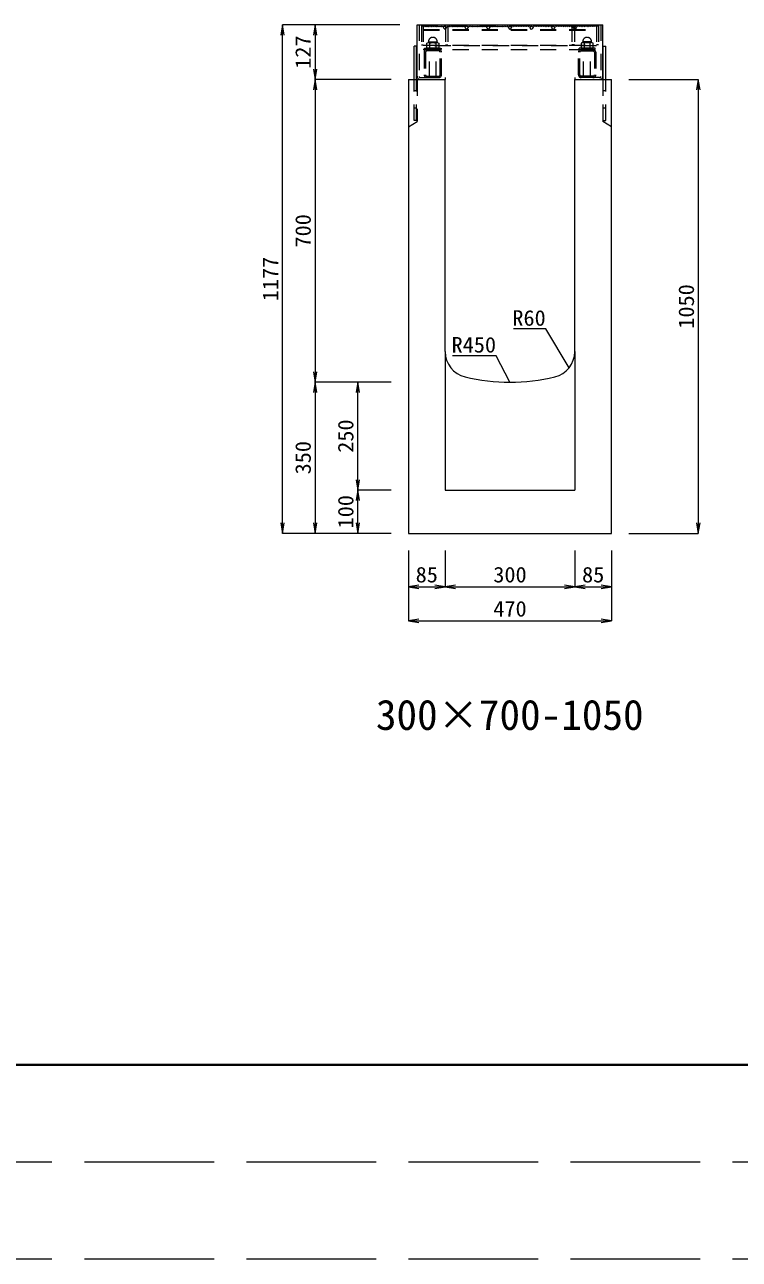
# Model space of a CAD drawing. Units: millimetres at full size. Extents: x -734 to 58102, y 49499 to 87169.
# Drawn here: x 9187 to 10840, y 52708 to 55565 of the extents above; entities that cross this region are included whole.
import ezdxf
from ezdxf.enums import TextEntityAlignment as Align

# ---------------------------------------------------------------- set-up
doc = ezdxf.new("R2010")
doc.units = ezdxf.units.MM
doc.header["$LTSCALE"] = 50
doc.linetypes.add('DASHED', pattern=[7.5, 6, -1.5])
doc.linetypes.add('USER1', pattern=[1.35, 0.75, -0.6])
doc.layers.add('0_2', color=7, linetype='Continuous')
for name, color, linetype, lineweight in [('図枠', 7, 'Continuous', 5), ('寸法線', 7, 'Continuous', 13), ('引出線', 4, 'Continuous', 13), ('本体', 2, 'Continuous', 20), ('ｸﾞﾚｰﾁﾝｸﾞ', 7, 'USER1', 9)]:
    doc.layers.add(name, color=color, linetype=linetype, lineweight=lineweight)
doc.styles.add('ＭＳ 明朝', font='')
doc.styles.get('ＭＳ 明朝').set_extended_font_data('MS Mincho')

# ---------------------------------------------------------------- blocks, each defined once
blk = doc.blocks.new('open_arrow')
at = {"color": 0, "linetype": 'Continuous', "lineweight": -2}
blk.add_lwpolyline([(7.5, 1.25), (0, 0), (7.5, -1.25)], dxfattribs=at)

msp = doc.modelspace()

# ---------------------------------------------------------------- linework, layer by layer
at = {"layer": '図枠', "lineweight": 40}
msp.add_line((2274.73, 53157.77), (25674.73, 53157.77), dxfattribs=at)
at = {"layer": '図枠', "linetype": 'DASHED', "lineweight": 9}
for p, q in [((12249.73, 52932.77), (2874.73, 52932.77)), ((12249.73, 52707.77), (2874.73, 52707.77))]:
    msp.add_line(p, q, dxfattribs=at)
at = {"layer": '寸法線'}
for p, q in [((9783.14, 54387.59), (9783.14, 55564.58)), ((10054.48, 55564.58), (9783.14, 55564.58)), ((9858.69, 55564.58), (9858.69, 55437.59)), ((10054.48, 55564.58), (9858.69, 55564.58)), ((10034.48, 55437.59), (9858.69, 55437.59)), ((9858.69, 55437.59), (9858.69, 54737.58)), ((10034.48, 55437.59), (9858.69, 55437.59)), ((10584.52, 55437.59), (10745.31, 55437.59)), ((10745.31, 55437.59), (10745.31, 54387.59)), ((9858.69, 54737.58), (9858.69, 54387.59)), ((10034.48, 54737.58), (9858.69, 54737.58)), ((10034.48, 54737.58), (9858.69, 54737.58)), ((9957.29, 54487.59), (9957.29, 54737.58)), ((10034.48, 54737.58), (9957.29, 54737.58)), ((10034.48, 54487.59), (9957.29, 54487.59)), ((9957.29, 54387.59), (9957.29, 54487.59)), ((10034.48, 54487.59), (9957.29, 54487.59)), ((10034.48, 54387.59), (9783.14, 54387.59)), ((10034.48, 54387.59), (9858.69, 54387.59)), ((10034.48, 54387.59), (9957.29, 54387.59)), ((10584.52, 54387.59), (10745.31, 54387.59)), ((10074.5, 54347.57), (10074.5, 54184.99)), ((10074.5, 54347.57), (10074.5, 54264.04)), ((10159.5, 54347.57), (10159.5, 54264.04)), ((10159.5, 54347.57), (10159.5, 54264.04)), ((10459.5, 54347.57), (10459.5, 54264.04)), ((10459.5, 54347.57), (10459.5, 54264.04)), ((10544.5, 54347.57), (10544.5, 54184.99)), ((10544.5, 54347.57), (10544.5, 54264.04)), ((10074.5, 54264.04), (10159.5, 54264.04)), ((10159.5, 54264.04), (10459.5, 54264.04)), ((10459.5, 54264.04), (10544.5, 54264.04)), ((10074.5, 54184.99), (10544.5, 54184.99))]:
    msp.add_line(p, q, dxfattribs=at)
at = {"layer": '引出線'}
for points in [[(10446.57, 54770.9), (10392.16, 54860.79), (10317.49, 54860.79)], [(10309.5, 54737.58), (10277.28, 54798.73), (10176.27, 54798.73)]]:
    msp.add_lwpolyline(points, dxfattribs=at)
at = {"layer": '本体'}
for p, q in [((10074.5, 55437.59), (10074.5, 54387.59)), ((10074.5, 55437.59), (10159.5, 55437.59)), ((10159.5, 54808.11), (10159.5, 55437.59)), ((10459.5, 54808.11), (10459.5, 55437.59)), ((10459.5, 55437.59), (10544.5, 55437.59)), ((10544.5, 54387.59), (10544.5, 55437.59)), ((10159.5, 54808.11), (10159.5, 54487.59)), ((10459.5, 54808.11), (10459.5, 54487.59)), ((10159.5, 54487.59), (10459.5, 54487.59)), ((10074.5, 54387.59), (10544.5, 54387.59))]:
    msp.add_line(p, q, dxfattribs=at)
at = {"layer": '本体', "linetype": 'USER1', "lineweight": 9}
for p, q in [((10094.51, 55437.59), (10094.51, 55340.58)), ((10524.51, 55437.59), (10524.51, 55340.58)), ((10074.51, 55328.08), (10094.51, 55340.58)), ((10544.51, 55328.08), (10524.51, 55340.58))]:
    msp.add_line(p, q, dxfattribs=at)
at = {"layer": '本体'}
for centre, radius, start, end in [((10219.5, 54808.11), 60, 180, 256.65785), ((10399.5, 54808.11), 60, 283.34237, 0), ((10309.5, 55187.58), 450, 256.65777, 283.34225)]:
    msp.add_arc(centre, radius, start, end, dxfattribs=at)
at = {"layer": 'ｸﾞﾚｰﾁﾝｸﾞ', "linetype": 'Continuous'}
for p, q in [((10094.5, 55564.58), (10524.5, 55564.58)), ((10094.5, 55445.21), (10094.5, 55564.58)), ((10524.5, 55437.59), (10524.5, 55564.58)), ((10093.5, 55514.58), (10087.5, 55514.58)), ((10087.5, 55437.59), (10087.5, 55514.58)), ((10093.5, 55437.59), (10093.5, 55514.58)), ((10525.5, 55514.58), (10531.5, 55514.58)), ((10525.5, 55437.59), (10525.5, 55514.58)), ((10531.5, 55437.59), (10531.5, 55514.58))]:
    msp.add_line(p, q, dxfattribs=at)
at = {"layer": 'ｸﾞﾚｰﾁﾝｸﾞ'}
for p, q in [((10099, 55564.59), (10099, 55445.09)), ((10104.5, 55562.09), (10104.5, 55518.08)), ((10109, 55562.09), (10109, 55518.08)), ((10109, 55562.09), (10109, 55507.09)), ((10109, 55553.58), (10510, 55553.58)), ((10109, 55552.08), (10510, 55552.08)), ((10112.2, 55562.09), (10113.1, 55559.99)), ((10113.1, 55559.99), (10114, 55562.09)), ((10116, 55562.09), (10116.9, 55559.99)), ((10116.9, 55559.99), (10117.8, 55562.09)), ((10119.8, 55562.09), (10120.7, 55559.99)), ((10120.7, 55559.99), (10121.6, 55562.09)), ((10123.6, 55562.09), (10124.5, 55559.99)), ((10124.5, 55559.99), (10125.4, 55562.09)), ((10127.4, 55562.09), (10128.3, 55559.99)), ((10128.3, 55559.99), (10129.2, 55562.09)), ((10131.2, 55562.09), (10132.1, 55559.99)), ((10132.1, 55559.99), (10133, 55562.09)), ((10135, 55562.09), (10135.9, 55559.99)), ((10135.9, 55559.99), (10136.8, 55562.09)), ((10138.8, 55562.09), (10139.7, 55559.99)), ((10139.7, 55559.99), (10140.6, 55562.09)), ((10142.6, 55562.09), (10143.5, 55559.99)), ((10143.5, 55559.99), (10144.4, 55562.09)), ((10146.4, 55562.09), (10147.3, 55559.99)), ((10147.3, 55559.99), (10148.2, 55562.09)), ((10150.2, 55562.09), (10151.1, 55559.99)), ((10151.1, 55559.99), (10152, 55562.09)), ((10154, 55562.09), (10154.9, 55559.99)), ((10154.9, 55559.99), (10155.8, 55562.09)), ((10159.5, 55562.09), (10155.26, 55557.84)), ((10155.26, 55557.84), (10159.5, 55553.6)), ((10163.74, 55557.84), (10159.5, 55562.09)), ((10159.5, 55553.6), (10163.74, 55557.84)), ((10159.5, 55553.6), (10160, 55554.1)), ((10160, 55562.09), (10160, 55518.09)), ((10164.5, 55562.09), (10165.4, 55559.99)), ((10165.4, 55559.99), (10166.3, 55562.09)), ((10166, 55562.09), (10166, 55518.09)), ((10168.3, 55562.09), (10169.2, 55559.99)), ((10169.2, 55559.99), (10170.1, 55562.09)), ((10172.1, 55562.09), (10173, 55559.99)), ((10173, 55559.99), (10173.9, 55562.09)), ((10175.9, 55562.09), (10176.8, 55559.99)), ((10176.8, 55559.99), (10177.7, 55562.09)), ((10179.7, 55562.09), (10180.6, 55559.99)), ((10180.6, 55559.99), (10181.5, 55562.09)), ((10183.5, 55562.09), (10184.4, 55559.99)), ((10184.4, 55559.99), (10185.3, 55562.09)), ((10187.3, 55562.09), (10188.2, 55559.99)), ((10188.2, 55559.99), (10189.1, 55562.09)), ((10191.1, 55562.09), (10192, 55559.99)), ((10192, 55559.99), (10192.9, 55562.09)), ((10194.9, 55562.09), (10195.8, 55559.99)), ((10195.8, 55559.99), (10196.7, 55562.09)), ((10198.7, 55562.09), (10199.6, 55559.99)), ((10199.6, 55559.99), (10200.5, 55562.09)), ((10202.5, 55562.09), (10203.4, 55559.99)), ((10203.4, 55559.99), (10204.3, 55562.09)), ((10209.5, 55562.09), (10205.26, 55557.84)), ((10205.26, 55557.84), (10209.5, 55553.6)), ((10213.74, 55557.84), (10209.5, 55562.09)), ((10209.5, 55553.6), (10213.74, 55557.84)), ((10214.5, 55562.09), (10215.4, 55559.99)), ((10215.4, 55559.99), (10216.3, 55562.09)), ((10218.3, 55562.09), (10219.2, 55559.99)), ((10219.2, 55559.99), (10220.1, 55562.09)), ((10222.1, 55562.09), (10223, 55559.99)), ((10223, 55559.99), (10223.9, 55562.09)), ((10225.9, 55562.09), (10226.8, 55559.99)), ((10226.8, 55559.99), (10227.7, 55562.09)), ((10229.7, 55562.09), (10230.6, 55559.99)), ((10230.6, 55559.99), (10231.5, 55562.09)), ((10233.5, 55562.09), (10234.4, 55559.99)), ((10234.4, 55559.99), (10235.3, 55562.09)), ((10237.3, 55562.09), (10238.2, 55559.99)), ((10238.2, 55559.99), (10239.1, 55562.09)), ((10241.1, 55562.09), (10242, 55559.99)), ((10242, 55559.99), (10242.9, 55562.09)), ((10244.9, 55562.09), (10245.8, 55559.99)), ((10245.8, 55559.99), (10246.7, 55562.09)), ((10248.7, 55562.09), (10249.6, 55559.99)), ((10249.6, 55559.99), (10250.5, 55562.09)), ((10252.5, 55562.09), (10253.4, 55559.99)), ((10253.4, 55559.99), (10254.3, 55562.09)), ((10259.5, 55562.09), (10255.26, 55557.84)), ((10255.26, 55557.84), (10259.5, 55553.6)), ((10263.74, 55557.84), (10259.5, 55562.09)), ((10259.5, 55553.6), (10263.74, 55557.84)), ((10264.5, 55562.09), (10265.4, 55559.99)), ((10265.4, 55559.99), (10266.3, 55562.09)), ((10268.3, 55562.09), (10269.2, 55559.99)), ((10269.2, 55559.99), (10270.1, 55562.09)), ((10272.1, 55562.09), (10273, 55559.99)), ((10273, 55559.99), (10273.9, 55562.09)), ((10275.9, 55562.09), (10276.8, 55559.99)), ((10276.8, 55559.99), (10277.7, 55562.09)), ((10279.7, 55562.09), (10280.6, 55559.99)), ((10280.6, 55559.99), (10281.5, 55562.09)), ((10283.5, 55562.09), (10284.4, 55559.99)), ((10284.4, 55559.99), (10285.3, 55562.09)), ((10287.3, 55562.09), (10288.2, 55559.99)), ((10288.2, 55559.99), (10289.1, 55562.09)), ((10291.1, 55562.09), (10292, 55559.99)), ((10292, 55559.99), (10292.9, 55562.09)), ((10294.9, 55562.09), (10295.8, 55559.99)), ((10295.8, 55559.99), (10296.7, 55562.09)), ((10298.7, 55562.09), (10299.6, 55559.99)), ((10299.6, 55559.99), (10300.5, 55562.09)), ((10302.5, 55562.09), (10303.4, 55559.99)), ((10303.4, 55559.99), (10304.3, 55562.09)), ((10309.5, 55562.09), (10305.26, 55557.84)), ((10305.26, 55557.84), (10309.5, 55553.6)), ((10309.5, 55562.09), (10313.74, 55557.84)), ((10313.74, 55557.84), (10309.5, 55553.6)), ((10315.6, 55559.99), (10314.7, 55562.09)), ((10316.5, 55562.09), (10315.6, 55559.99)), ((10319.4, 55559.99), (10318.5, 55562.09)), ((10320.3, 55562.09), (10319.4, 55559.99)), ((10323.2, 55559.99), (10322.3, 55562.09)), ((10324.1, 55562.09), (10323.2, 55559.99)), ((10327, 55559.99), (10326.1, 55562.09)), ((10327.9, 55562.09), (10327, 55559.99)), ((10330.8, 55559.99), (10329.9, 55562.09)), ((10331.7, 55562.09), (10330.8, 55559.99)), ((10334.6, 55559.99), (10333.7, 55562.09)), ((10335.5, 55562.09), (10334.6, 55559.99)), ((10338.4, 55559.99), (10337.5, 55562.09)), ((10339.3, 55562.09), (10338.4, 55559.99)), ((10342.2, 55559.99), (10341.3, 55562.09)), ((10343.1, 55562.09), (10342.2, 55559.99)), ((10346, 55559.99), (10345.1, 55562.09)), ((10346.9, 55562.09), (10346, 55559.99)), ((10349.8, 55559.99), (10348.9, 55562.09)), ((10350.7, 55562.09), (10349.8, 55559.99)), ((10353.6, 55559.99), (10352.7, 55562.09)), ((10354.5, 55562.09), (10353.6, 55559.99)), ((10355.26, 55557.84), (10359.5, 55562.09)), ((10359.5, 55553.6), (10355.26, 55557.84)), ((10359.5, 55562.09), (10363.74, 55557.84)), ((10363.74, 55557.84), (10359.5, 55553.6)), ((10365.6, 55559.99), (10364.7, 55562.09)), ((10366.5, 55562.09), (10365.6, 55559.99)), ((10369.4, 55559.99), (10368.5, 55562.09)), ((10370.3, 55562.09), (10369.4, 55559.99)), ((10373.2, 55559.99), (10372.3, 55562.09)), ((10374.1, 55562.09), (10373.2, 55559.99)), ((10377, 55559.99), (10376.1, 55562.09)), ((10377.9, 55562.09), (10377, 55559.99)), ((10380.8, 55559.99), (10379.9, 55562.09)), ((10381.7, 55562.09), (10380.8, 55559.99)), ((10384.6, 55559.99), (10383.7, 55562.09)), ((10385.5, 55562.09), (10384.6, 55559.99)), ((10388.4, 55559.99), (10387.5, 55562.09)), ((10389.3, 55562.09), (10388.4, 55559.99)), ((10392.2, 55559.99), (10391.3, 55562.09)), ((10393.1, 55562.09), (10392.2, 55559.99)), ((10396, 55559.99), (10395.1, 55562.09)), ((10396.9, 55562.09), (10396, 55559.99)), ((10399.8, 55559.99), (10398.9, 55562.09)), ((10400.7, 55562.09), (10399.8, 55559.99)), ((10403.6, 55559.99), (10402.7, 55562.09)), ((10404.5, 55562.09), (10403.6, 55559.99)), ((10405.26, 55557.84), (10409.5, 55562.09)), ((10409.5, 55553.6), (10405.26, 55557.84)), ((10409.5, 55562.09), (10413.74, 55557.84)), ((10413.74, 55557.84), (10409.5, 55553.6)), ((10415.6, 55559.99), (10414.7, 55562.09)), ((10416.5, 55562.09), (10415.6, 55559.99)), ((10419.4, 55559.99), (10418.5, 55562.09)), ((10420.3, 55562.09), (10419.4, 55559.99)), ((10423.2, 55559.99), (10422.3, 55562.09)), ((10424.1, 55562.09), (10423.2, 55559.99)), ((10427, 55559.99), (10426.1, 55562.09)), ((10427.9, 55562.09), (10427, 55559.99)), ((10430.8, 55559.99), (10429.9, 55562.09)), ((10431.7, 55562.09), (10430.8, 55559.99)), ((10434.6, 55559.99), (10433.7, 55562.09)), ((10435.5, 55562.09), (10434.6, 55559.99)), ((10438.4, 55559.99), (10437.5, 55562.09)), ((10439.3, 55562.09), (10438.4, 55559.99)), ((10442.2, 55559.99), (10441.3, 55562.09)), ((10443.1, 55562.09), (10442.2, 55559.99)), ((10446, 55559.99), (10445.1, 55562.09)), ((10446.9, 55562.09), (10446, 55559.99)), ((10449.8, 55559.99), (10448.9, 55562.09)), ((10450.7, 55562.09), (10449.8, 55559.99)), ((10453.6, 55559.99), (10452.7, 55562.09)), ((10453, 55562.09), (10453, 55518.09)), ((10454.5, 55562.09), (10453.6, 55559.99)), ((10455.26, 55557.84), (10459.5, 55562.09)), ((10459.5, 55553.6), (10455.26, 55557.84)), ((10459, 55562.09), (10459, 55518.09)), ((10459.5, 55553.6), (10459, 55554.1)), ((10459.5, 55562.09), (10463.74, 55557.84)), ((10463.74, 55557.84), (10459.5, 55553.6)), ((10464.1, 55559.99), (10463.2, 55562.09)), ((10465, 55562.09), (10464.1, 55559.99)), ((10467.9, 55559.99), (10467, 55562.09)), ((10468.8, 55562.09), (10467.9, 55559.99)), ((10471.7, 55559.99), (10470.8, 55562.09)), ((10472.6, 55562.09), (10471.7, 55559.99)), ((10475.5, 55559.99), (10474.6, 55562.09)), ((10476.4, 55562.09), (10475.5, 55559.99)), ((10479.3, 55559.99), (10478.4, 55562.09)), ((10480.2, 55562.09), (10479.3, 55559.99)), ((10483.1, 55559.99), (10482.2, 55562.09)), ((10484, 55562.09), (10483.1, 55559.99)), ((10486.9, 55559.99), (10486, 55562.09)), ((10487.8, 55562.09), (10486.9, 55559.99)), ((10490.7, 55559.99), (10489.8, 55562.09)), ((10491.6, 55562.09), (10490.7, 55559.99)), ((10494.5, 55559.99), (10493.6, 55562.09)), ((10495.4, 55562.09), (10494.5, 55559.99)), ((10498.3, 55559.99), (10497.4, 55562.09)), ((10499.2, 55562.09), (10498.3, 55559.99)), ((10502.1, 55559.99), (10501.2, 55562.09)), ((10503, 55562.09), (10502.1, 55559.99)), ((10505.9, 55559.99), (10505, 55562.09)), ((10506.8, 55562.09), (10505.9, 55559.99)), ((10510, 55562.09), (10510, 55518.08)), ((10510, 55562.09), (10510, 55507.09)), ((10514.5, 55562.09), (10514.5, 55518.08)), ((10520, 55564.59), (10520, 55445.09)), ((10104.5, 55518.08), (10109, 55518.08)), ((10109, 55517.08), (10510, 55517.08)), ((10510, 55515.58), (10109, 55515.58)), ((10112, 55510.09), (10150, 55510.09)), ((10112, 55510.09), (10131, 55510.09)), ((10112, 55507.09), (10112, 55510.09)), ((10117.15, 55521.88), (10120.61, 55523.08)), ((10117.15, 55510.09), (10117.15, 55521.88)), ((10131, 55510.09), (10117.15, 55510.09)), ((10120.61, 55525.09), (10141.39, 55525.09)), ((10120.61, 55523.08), (10120.61, 55525.09)), ((10120.61, 55523.08), (10124.08, 55521.88)), ((10141.39, 55523.08), (10120.61, 55523.08)), ((10124.08, 55521.88), (10131, 55523.08)), ((10124.08, 55510.09), (10124.08, 55521.88)), ((10131, 55510.09), (10124.08, 55510.09)), ((10131, 55523.08), (10137.93, 55521.88)), ((10144.85, 55510.09), (10131, 55510.09)), ((10137.93, 55521.88), (10141.39, 55523.08)), ((10137.93, 55521.88), (10137.93, 55510.09)), ((10141.39, 55525.09), (10141.39, 55523.08)), ((10141.39, 55523.08), (10144.85, 55521.88)), ((10144.85, 55521.88), (10144.85, 55510.09)), ((10150, 55510.09), (10150, 55507.09)), ((10160, 55518.09), (10166, 55518.09)), ((10459, 55518.09), (10453, 55518.09)), ((10507, 55510.09), (10469, 55510.09)), ((10469, 55510.09), (10469, 55507.09)), ((10477.61, 55523.08), (10474.15, 55521.88)), ((10474.15, 55521.88), (10474.15, 55510.09)), ((10474.15, 55510.09), (10488, 55510.09)), ((10498.39, 55525.09), (10477.61, 55525.09)), ((10477.61, 55525.09), (10477.61, 55523.08)), ((10481.07, 55521.88), (10477.61, 55523.08)), ((10477.61, 55523.08), (10498.39, 55523.08)), ((10488, 55523.08), (10481.07, 55521.88)), ((10481.07, 55521.88), (10481.07, 55510.09)), ((10494.92, 55521.88), (10488, 55523.08)), ((10488, 55510.09), (10501.85, 55510.09)), ((10507, 55510.09), (10488, 55510.09)), ((10488, 55510.09), (10494.92, 55510.09)), ((10498.39, 55523.08), (10494.92, 55521.88)), ((10494.92, 55510.09), (10494.92, 55521.88)), ((10498.39, 55523.08), (10498.39, 55525.09)), ((10501.85, 55521.88), (10498.39, 55523.08)), ((10501.85, 55510.09), (10501.85, 55521.88)), ((10507, 55507.09), (10507, 55510.09)), ((10514.5, 55518.08), (10510, 55518.08)), ((10109, 55507.09), (10510, 55507.09)), ((10111, 55500.68), (10111, 55448.49)), ((10150, 55507.09), (10112, 55507.09)), ((10114.2, 55500.68), (10114.2, 55448.49)), ((10116.5, 55507.02), (10116.5, 55503.76)), ((10144.6, 55507.09), (10117.4, 55507.09)), ((10144.6, 55507.09), (10117.4, 55507.09)), ((10144.6, 55503.89), (10117.4, 55503.89)), ((10123, 55442.08), (10123, 55507.09)), ((10123, 55507.09), (10139, 55507.09)), ((10139, 55442.08), (10139, 55507.09)), ((10145.5, 55507.02), (10145.5, 55503.76)), ((10147.8, 55448.49), (10147.8, 55500.68)), ((10151, 55448.49), (10151, 55500.68)), ((10468, 55448.49), (10468, 55500.68)), ((10469, 55507.09), (10507, 55507.09)), ((10471.2, 55448.49), (10471.2, 55500.68)), ((10473.5, 55507.02), (10473.5, 55503.76)), ((10474.4, 55507.09), (10501.6, 55507.09)), ((10474.4, 55507.09), (10501.6, 55507.09)), ((10474.4, 55503.89), (10501.6, 55503.89)), ((10480, 55442.08), (10480, 55507.09)), ((10496, 55507.09), (10480, 55507.09)), ((10496, 55442.08), (10496, 55507.09)), ((10502.5, 55507.02), (10502.5, 55503.76)), ((10504.8, 55500.68), (10504.8, 55448.49)), ((10508, 55500.68), (10508, 55448.49)), ((10087.5, 55342.58), (10087.5, 55437.59)), ((10093.5, 55342.58), (10093.5, 55437.59)), ((10102, 55442.08), (10159.5, 55442.08)), ((10116.5, 55445.41), (10116.5, 55442.15)), ((10117.4, 55445.29), (10144.6, 55445.29)), ((10117.4, 55442.08), (10144.6, 55442.08)), ((10145.5, 55445.41), (10145.5, 55442.15)), ((10159.5, 55442.08), (10159.5, 55437.59)), ((10517, 55442.08), (10459.5, 55442.08)), ((10459.5, 55442.08), (10459.5, 55437.59)), ((10473.5, 55445.41), (10473.5, 55442.15)), ((10501.6, 55445.29), (10474.4, 55445.29)), ((10501.6, 55442.08), (10474.4, 55442.08)), ((10502.5, 55445.41), (10502.5, 55442.15)), ((10525.5, 55342.58), (10525.5, 55437.59)), ((10531.5, 55342.58), (10531.5, 55437.59)), ((10087.5, 55412.59), (10093.5, 55412.59)), ((10525.5, 55412.59), (10531.5, 55412.59)), ((10087.5, 55372.59), (10093.5, 55372.59)), ((10525.5, 55372.59), (10531.5, 55372.59)), ((10093.5, 55342.58), (10087.5, 55342.58)), ((10525.5, 55342.58), (10531.5, 55342.58))]:
    msp.add_line(p, q, dxfattribs=at)
at = {"layer": 'ｸﾞﾚｰﾁﾝｸﾞ', "lineweight": 5}
msp.add_line((10104.5, 55562.09), (10514.5, 55562.09), dxfattribs=at)
at = {"layer": 'ｸﾞﾚｰﾁﾝｸﾞ'}
for centre, radius, start, end in [((10131, 55525.09), 10.25, 0, 180), ((10488, 55525.09), 10.25, 0, 180), ((10117.4, 55500.68), 6.4, 90, 180), ((10117.4, 55500.68), 3.2, 90, 180), ((10144.6, 55500.68), 6.4, 0, 90), ((10144.6, 55500.68), 3.2, 0, 90), ((10474.4, 55500.68), 6.4, 90, 180), ((10474.4, 55500.68), 3.2, 90, 180), ((10501.6, 55500.68), 6.4, 0, 90), ((10501.6, 55500.68), 3.2, 0, 90), ((10102, 55445.09), 7.5, 179.01874, 270), ((10102, 55445.09), 3, 180, 270), ((10117.4, 55448.49), 6.4, 180, 270), ((10117.4, 55448.49), 3.2, 180, 270), ((10144.6, 55448.49), 6.4, 270, 0), ((10144.6, 55448.49), 3.2, 270, 0), ((10474.4, 55448.49), 6.4, 180, 270), ((10474.4, 55448.49), 3.2, 180, 270), ((10501.6, 55448.49), 6.4, 270, 0), ((10501.6, 55448.49), 3.2, 270, 0), ((10517, 55445.09), 7.5, 270, 0), ((10517, 55445.09), 3, 270, 0)]:
    msp.add_arc(centre, radius, start, end, dxfattribs=at)

# ---------------------------------------------------------------- block references
at = {"layer": '寸法線', "xscale": 3.2, "yscale": 3.2}
for p, rotation in [((9783.14, 55564.58), 270), ((9858.69, 55564.58), 270), ((9858.69, 55437.59), 90), ((9858.69, 55437.59), 270), ((10745.31, 55437.59), 270), ((9858.69, 54737.58), 90), ((9858.69, 54737.58), 270), ((9957.29, 54737.58), 270), ((9957.29, 54487.59), 90), ((9957.29, 54487.59), 270), ((9783.14, 54387.59), 90), ((9858.69, 54387.59), 90), ((9957.29, 54387.59), 90), ((10745.31, 54387.59), 90), ((10159.5, 54264.04), 180), ((10459.5, 54264.04), 180), ((10544.5, 54264.04), 180), ((10544.5, 54184.99), 180)]:
    msp.add_blockref('open_arrow', p, dxfattribs=dict(at, rotation=rotation))
for p in [(10074.5, 54264.04), (10159.5, 54264.04), (10459.5, 54264.04), (10074.5, 54184.99)]:
    msp.add_blockref('open_arrow', p, dxfattribs=at)
at = {"layer": '引出線', "xscale": 0.0533, "yscale": 0.0533}
for p, rotation in [((10446.57, 54770.9), 121.2), ((10309.5, 54737.58), 117.8)]:
    msp.add_blockref('open_arrow', p, dxfattribs=dict(at, rotation=rotation))

# ---------------------------------------------------------------- texts
at = {"layer": '0_2', "style": 'ＭＳ 明朝'}
msp.add_text('300×700-1050', height=70.05, dxfattribs=at).set_placement((10309.02, 53967.76), align=Align.MIDDLE_CENTER)
at = {"layer": '寸法線', "style": 'ＭＳ 明朝', "width": 1.05}
for s, p in [('127', (9830.67, 55501.09)), ('700', (9830.67, 55087.59)), ('1177', (9755.12, 54976.09)), ('1050', (10717.29, 54912.59)), ('250', (9929.27, 54612.59)), ('350', (9830.67, 54562.59)), ('100', (9929.27, 54437.59))]:
    msp.add_text(s, height=36.03, rotation=90, dxfattribs=at).set_placement(p, align=Align.MIDDLE_CENTER)
for s, p in [('85', (10117, 54292.06)), ('300', (10309.5, 54292.06)), ('85', (10502, 54292.06)), ('470', (10309.5, 54213.01))]:
    msp.add_text(s, height=36.03, dxfattribs=at).set_placement(p, align=Align.MIDDLE_CENTER)
at = {"layer": '引出線', "style": 'ＭＳ 明朝', "width": 1.05}
for s, p in [('R60', (10392.16, 54903.99)), ('R450', (10277.28, 54841.93))]:
    msp.add_text(s, height=36.03, dxfattribs=at).set_placement(p, align=Align.TOP_RIGHT)

doc.saveas('drawing.dxf')
